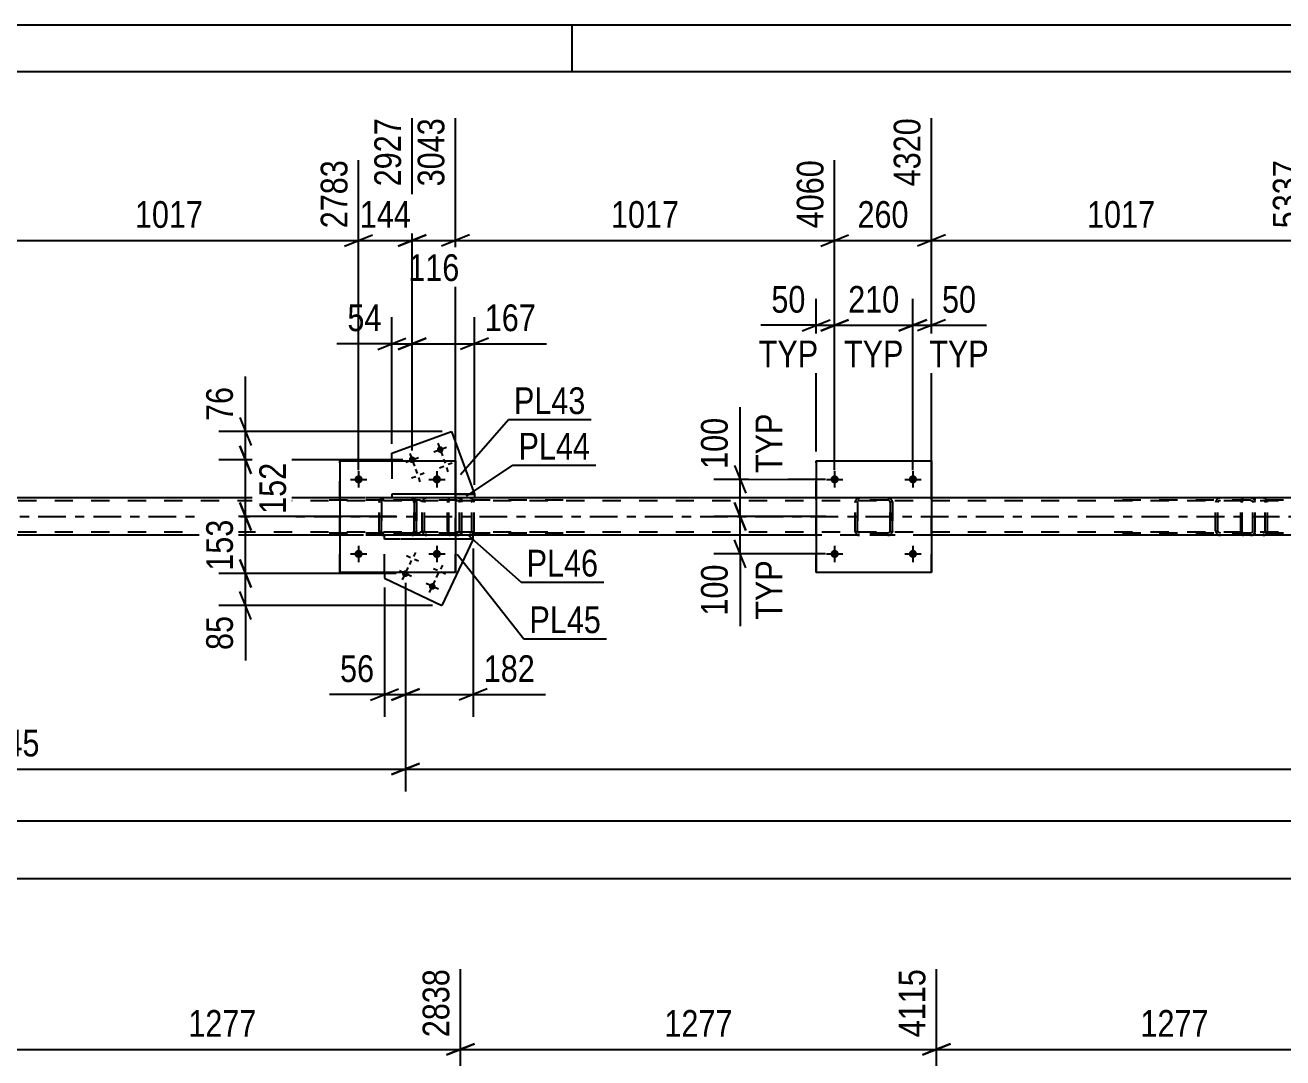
# Model space of a CAD drawing. Header units: millimetres. Extents: x 0 to 841, y 0 to 594.
# Drawn here: x 152.3 to 287.2, y 483.3 to 594 of the extents above; entities that cross this region are included whole.
import ezdxf

# ---------------------------------------------------------------- set-up
doc = ezdxf.new("R2010")
doc.units = ezdxf.units.MM
doc.linetypes.add('DXK_LINE_DOT2', pattern=[3.9198, 1.9599, -1.9599])
doc.linetypes.add('DXK_LINE_DOT3', pattern=[5.9187, 2.979, -0.9799, 0.9799, -0.9799])
doc.styles.add('Arial Narrow', font='ARIALN.TTF', dxfattribs={"height": 0.2})

# ---------------------------------------------------------------- blocks, each defined once
blk = doc.blocks.new('Unknown-247305199-1135')
at = {"color": 5, "linetype": 'Continuous'}
for p, q in [((841, 594), (0, 594)), ((211, 589), (211, 594)), ((836, 589), (5, 589))]:
    blk.add_line(p, q, dxfattribs=at)
blk = doc.blocks.new('Part-247305199-37330 - 6050')
at = {"color": 2, "linetype": 'Continuous'}
for p, q in [((237.16, 547.3), (237.16, 535.3)), ((237.16, 547.3), (249.56, 547.3)), ((249.56, 547.3), (249.56, 535.3)), ((249.56, 535.3), (237.16, 535.3))]:
    blk.add_line(p, q, dxfattribs=at)
at = {"color": 7, "linetype": 'DXK_LINE_DOT2'}
for p, q in [((237.16, 535.3), (237.16, 547.3)), ((249.56, 535.3), (249.56, 547.3))]:
    blk.add_line(p, q, dxfattribs=at)
blk = doc.blocks.new('Part-247305199-6053 - 6050')
at = {"color": 7, "linetype": 'DXK_LINE_DOT2'}
for p, q in [((198.65, 543.3), (183.66, 543.3)), ((198.65, 543.06), (183.66, 543.06)), ((194.94, 543), (194.9, 542.82)), ((194.9, 539.78), (194.9, 542.82)), ((195.16, 542.82), (195.17, 542.91)), ((195.16, 539.78), (195.16, 542.82)), ((195.17, 542.91), (195.23, 542.99)), ((195.41, 543.3), (195.22, 543.26)), ((195.23, 542.99), (195.31, 543.04)), ((195.31, 543.04), (195.41, 543.06)), ((198.84, 543.26), (198.65, 543.3)), ((198.65, 543.06), (198.74, 543.04)), ((198.74, 543.04), (198.83, 542.99)), ((198.83, 542.99), (198.88, 542.91)), ((198.88, 542.91), (198.9, 542.82)), ((198.9, 539.78), (198.9, 542.82)), ((199.13, 542.95), (199.12, 543)), ((199.16, 542.82), (199.13, 542.95)), ((199.16, 539.78), (199.16, 542.82)), ((198.65, 539.54), (183.66, 539.54)), ((198.65, 539.3), (183.66, 539.3)), ((194.9, 539.78), (194.94, 539.59)), ((195.17, 539.68), (195.16, 539.78)), ((195.23, 539.61), (195.17, 539.68)), ((195.22, 539.33), (195.41, 539.3)), ((195.31, 539.55), (195.23, 539.61)), ((195.41, 539.54), (195.31, 539.55)), ((198.74, 539.55), (198.65, 539.54)), ((198.65, 539.3), (198.84, 539.33)), ((198.83, 539.61), (198.74, 539.55)), ((198.88, 539.68), (198.83, 539.61)), ((198.88, 539.68), (198.89, 539.71)), ((198.89, 539.71), (198.9, 539.78)), ((199.12, 539.59), (199.14, 539.69)), ((199.14, 539.69), (199.16, 539.78))]:
    blk.add_line(p, q, dxfattribs=at)
for centre, start, end in [((195.39, 542.8), 110.7583, 155.68), ((198.67, 542.8), 24.32, 69.2417), ((195.39, 539.8), 204.32, 249.2417), ((198.67, 539.8), 290.7583, 335.68)]:
    blk.add_arc(centre, 0.496, start, end, dxfattribs=at)
blk = doc.blocks.new('Part-247305199-6054 - 6050')
at = {"color": 7, "linetype": 'DXK_LINE_DOT2'}
for p, q in [((283.78, 543.3), (268.79, 543.3)), ((283.78, 543.06), (268.79, 543.06)), ((280.06, 542.95), (280.03, 542.82)), ((280.03, 539.78), (280.03, 542.82)), ((280.07, 543), (280.06, 542.95)), ((280.29, 542.82), (280.31, 542.91)), ((280.29, 539.78), (280.29, 542.82)), ((280.31, 542.91), (280.36, 542.99)), ((280.55, 543.3), (280.35, 543.26)), ((280.36, 542.99), (280.45, 543.04)), ((280.45, 543.04), (280.55, 543.06)), ((283.98, 543.26), (283.78, 543.3)), ((283.78, 543.06), (283.88, 543.04)), ((283.88, 543.04), (283.96, 542.99)), ((283.96, 542.99), (284.02, 542.91)), ((284.02, 542.91), (284.04, 542.82)), ((284.04, 539.78), (284.04, 542.82)), ((284.26, 542.95), (284.25, 543)), ((284.29, 542.82), (284.26, 542.95)), ((284.29, 539.78), (284.29, 542.82)), ((283.78, 539.54), (268.79, 539.54)), ((283.78, 539.3), (268.79, 539.3)), ((280.03, 539.78), (280.05, 539.69)), ((280.05, 539.69), (280.07, 539.59)), ((280.3, 539.71), (280.29, 539.78)), ((280.31, 539.68), (280.3, 539.71)), ((280.36, 539.61), (280.31, 539.68)), ((280.35, 539.33), (280.55, 539.3)), ((280.45, 539.55), (280.36, 539.61)), ((280.55, 539.54), (280.45, 539.55)), ((283.88, 539.55), (283.78, 539.54)), ((283.78, 539.3), (283.98, 539.33)), ((283.96, 539.61), (283.88, 539.55)), ((284.02, 539.68), (283.96, 539.61)), ((284.02, 539.71), (284.04, 539.78)), ((284.02, 539.68), (284.02, 539.71)), ((284.25, 539.59), (284.27, 539.69)), ((284.27, 539.69), (284.29, 539.78))]:
    blk.add_line(p, q, dxfattribs=at)
for centre, start, end in [((280.53, 542.8), 110.7583, 155.68), ((283.8, 542.8), 24.32, 69.2417), ((280.53, 539.8), 204.32, 249.2417), ((283.8, 539.8), 290.7583, 335.68)]:
    blk.add_arc(centre, 0.496, start, end, dxfattribs=at)
blk = doc.blocks.new('Part-247305199-6061 - 6050')
at = {"color": 7, "linetype": 'DXK_LINE_DOT2'}
for p, q in [((197.63, 543), (197.61, 542.82)), ((197.61, 539.78), (197.61, 542.82)), ((197.69, 543.16), (197.63, 543)), ((197.78, 543.26), (197.69, 543.16)), ((197.75, 542.82), (197.76, 542.91)), ((197.75, 539.78), (197.75, 542.82)), ((197.76, 542.91), (197.78, 542.99)), ((197.88, 543.3), (197.78, 543.26)), ((197.78, 542.99), (197.83, 543.04)), ((197.83, 543.04), (197.88, 543.06)), ((210.04, 543.3), (197.88, 543.3)), ((210.04, 543.06), (197.88, 543.06)), ((199.16, 543.06), (199.16, 543.3)), ((200.16, 543.26), (199.97, 543.3)), ((199.97, 543.06), (200.07, 543.04)), ((200.07, 543.04), (200.15, 542.99)), ((200.15, 542.99), (200.2, 542.91)), ((200.2, 542.91), (200.22, 542.82)), ((200.22, 539.78), (200.22, 542.82)), ((200.45, 542.95), (200.44, 543)), ((200.47, 542.82), (200.45, 542.95)), ((200.47, 539.78), (200.47, 542.82)), ((197.61, 539.78), (197.63, 539.59)), ((197.63, 539.59), (197.69, 539.44)), ((197.69, 539.44), (197.78, 539.33)), ((197.76, 539.68), (197.75, 539.78)), ((197.78, 539.61), (197.76, 539.68)), ((197.83, 539.55), (197.78, 539.61)), ((197.78, 539.33), (197.88, 539.3)), ((197.88, 539.54), (197.83, 539.55)), ((210.04, 539.54), (197.88, 539.54)), ((210.04, 539.3), (197.88, 539.3)), ((199.16, 539.3), (199.16, 539.54)), ((200.07, 539.55), (199.97, 539.54)), ((199.97, 539.3), (200.16, 539.33)), ((200.15, 539.61), (200.07, 539.55)), ((200.2, 539.68), (200.15, 539.61)), ((200.2, 539.68), (200.21, 539.71)), ((200.21, 539.71), (200.22, 539.78)), ((200.44, 539.59), (200.46, 539.69)), ((200.46, 539.69), (200.47, 539.78))]:
    blk.add_line(p, q, dxfattribs=at)
for centre, start, end in [((199.99, 542.8), 23.8494, 68.8059), ((199.99, 539.79), 291.1941, 336.1506)]:
    blk.add_arc(centre, 0.492, start, end, dxfattribs=at)
blk = doc.blocks.new('Part-247305199-37327 - 6050')
at = {"color": 7, "linetype": 'DXK_LINE_DOT2'}
for p, q in [((190.28, 542.82), (190.31, 543)), ((190.31, 543), (190.28, 542.82)), ((190.28, 539.78), (190.28, 542.82)), ((190.28, 542.82), (190.28, 542.82)), ((190.28, 539.78), (190.28, 542.82)), ((190.52, 542.82), (190.53, 542.91)), ((190.52, 542.82), (190.53, 542.91)), ((190.52, 539.78), (190.52, 542.82)), ((190.52, 542.82), (190.52, 542.82)), ((190.52, 542.82), (190.52, 539.78)), ((190.59, 542.99), (190.53, 542.91)), ((190.57, 543.26), (190.76, 543.3)), ((190.76, 543.3), (190.57, 543.26)), ((190.66, 543.04), (190.59, 542.99)), ((190.76, 543.06), (190.66, 543.04)), ((193.8, 543.3), (190.76, 543.3)), ((193.8, 543.06), (190.76, 543.06)), ((193.8, 543.3), (193.98, 543.26)), ((193.98, 543.26), (193.8, 543.3)), ((193.89, 543.04), (193.8, 543.06)), ((193.97, 542.99), (193.89, 543.04)), ((193.97, 542.99), (194.02, 542.91)), ((194.02, 542.91), (194.04, 542.82)), ((194.04, 542.82), (194.02, 542.91)), ((194.04, 539.78), (194.04, 542.82)), ((194.04, 542.82), (194.04, 542.82)), ((194.04, 542.82), (194.04, 539.78)), ((194.24, 543), (194.28, 542.82)), ((194.28, 542.82), (194.24, 543)), ((194.28, 539.78), (194.28, 542.82)), ((194.28, 542.82), (194.28, 542.82)), ((194.28, 542.82), (194.28, 539.78)), ((190.28, 539.78), (190.28, 539.78)), ((190.31, 539.59), (190.28, 539.78)), ((190.28, 539.78), (190.31, 539.59)), ((190.52, 539.78), (190.52, 539.78)), ((190.53, 539.68), (190.52, 539.78)), ((190.53, 539.68), (190.52, 539.78)), ((190.59, 539.61), (190.53, 539.68)), ((190.76, 539.3), (190.57, 539.33)), ((190.57, 539.33), (190.76, 539.3)), ((190.66, 539.55), (190.59, 539.61)), ((190.76, 539.54), (190.66, 539.55)), ((193.8, 539.54), (190.76, 539.54)), ((193.8, 539.3), (190.76, 539.3)), ((193.89, 539.55), (193.8, 539.54)), ((193.98, 539.33), (193.8, 539.3)), ((193.8, 539.3), (193.98, 539.33)), ((193.97, 539.61), (193.89, 539.55)), ((194.02, 539.68), (193.97, 539.61)), ((194.04, 539.78), (194.02, 539.68)), ((194.02, 539.68), (194.04, 539.78)), ((194.04, 539.78), (194.04, 539.78)), ((194.28, 539.78), (194.24, 539.59)), ((194.24, 539.59), (194.28, 539.78)), ((194.28, 539.78), (194.28, 539.78))]:
    blk.add_line(p, q, dxfattribs=at)
at = {"color": 7, "linetype": 'DXK_LINE_DOT3'}
blk.add_line((192.28, 541.3), (192.28, 541.3), dxfattribs=at)
at = {"color": 7, "linetype": 'DXK_LINE_DOT2'}
for centre, start, end in [((190.76, 542.82), 112.5, 157.5), ((190.76, 542.82), 112.5, 157.5), ((193.8, 542.82), 22.5, 67.5), ((193.8, 542.82), 22.5, 67.5), ((190.76, 539.78), 202.5, 247.5), ((190.76, 539.78), 202.5, 247.5), ((193.8, 539.78), 292.5, 337.5), ((193.8, 539.78), 292.5, 337.5)]:
    blk.add_arc(centre, 0.48, start, end, dxfattribs=at)
blk = doc.blocks.new('Part-247305199-6062 - 6050')
at = {"color": 7, "linetype": 'DXK_LINE_DOT2'}
for p, q in [((282.76, 543), (282.74, 542.82)), ((282.74, 539.78), (282.74, 542.82)), ((282.82, 543.16), (282.76, 543)), ((282.91, 543.26), (282.82, 543.16)), ((282.88, 542.82), (282.89, 542.91)), ((282.88, 539.78), (282.88, 542.82)), ((282.89, 542.91), (282.92, 542.99)), ((283.01, 543.3), (282.91, 543.26)), ((282.92, 542.99), (282.96, 543.04)), ((282.96, 543.04), (283.01, 543.06)), ((295.17, 543.3), (283.01, 543.3)), ((295.17, 543.06), (283.01, 543.06)), ((284.29, 543.06), (284.29, 543.3)), ((285.3, 543.26), (285.11, 543.3)), ((285.11, 543.06), (285.2, 543.04)), ((285.2, 543.04), (285.28, 542.99)), ((285.28, 542.99), (285.34, 542.91)), ((285.34, 542.91), (285.36, 542.82)), ((285.36, 539.78), (285.36, 542.82)), ((285.58, 542.95), (285.57, 543)), ((285.61, 542.82), (285.58, 542.95)), ((285.61, 539.78), (285.61, 542.82)), ((282.74, 539.78), (282.76, 539.59)), ((282.76, 539.59), (282.82, 539.44)), ((282.82, 539.44), (282.91, 539.33)), ((282.89, 539.68), (282.88, 539.78)), ((282.92, 539.61), (282.89, 539.68)), ((282.91, 539.33), (283.01, 539.3)), ((282.96, 539.55), (282.92, 539.61)), ((283.01, 539.54), (282.96, 539.55)), ((295.17, 539.54), (283.01, 539.54)), ((295.17, 539.3), (283.01, 539.3)), ((284.29, 539.3), (284.29, 539.54)), ((285.2, 539.55), (285.11, 539.54)), ((285.11, 539.3), (285.3, 539.33)), ((285.28, 539.61), (285.2, 539.55)), ((285.34, 539.68), (285.28, 539.61)), ((285.34, 539.71), (285.36, 539.78)), ((285.34, 539.68), (285.34, 539.71)), ((285.57, 539.59), (285.59, 539.69)), ((285.59, 539.69), (285.61, 539.78))]:
    blk.add_line(p, q, dxfattribs=at)
for centre, start, end in [((285.12, 542.8), 23.8494, 68.8059), ((285.12, 539.79), 291.1941, 336.1506)]:
    blk.add_arc(centre, 0.492, start, end, dxfattribs=at)
blk = doc.blocks.new('Part-247305199-6190 - 6050')
at = {"color": 7, "linetype": 'DXK_LINE_DOT2'}
for p in [(200.38, 538.9), (190.87, 535.3)]:
    blk.add_line(p, (190.87, 538.9), dxfattribs=at)
at = {"color": 2, "linetype": 'Continuous'}
for p, q in [((200.38, 538.9), (197.02, 531.78)), ((190.87, 535.3), (190.87, 534.69)), ((190.87, 534.69), (197.02, 531.78))]:
    blk.add_line(p, q, dxfattribs=at)
blk = doc.blocks.new('Bolt-247305199-6206 - 6050')
at = {"linetype": 'Continuous'}
for points in [[(192.77, 535.34, -1), (193.42, 535.03, -1)], [(195.66, 533.97, -1), (196.31, 533.66, -1)]]:
    blk.add_hatch(color=1, dxfattribs=at).paths.add_polyline_path(points)
at = {"color": 1, "linetype": 'Continuous'}
for p, q in [((193.21, 537.12), (193.65, 536.92)), ((194.17, 537.46), (193.97, 537.03)), ((192.79, 534.54), (193.4, 535.84)), ((193.56, 536.16), (193.76, 536.6)), ((194.52, 536.51), (194.08, 536.71)), ((196.11, 535.75), (196.54, 535.55)), ((197.07, 536.1), (196.86, 535.66)), ((193.75, 534.88), (192.45, 535.49)), ((195.68, 533.17), (196.3, 534.47)), ((196.45, 534.79), (196.66, 535.23)), ((197.41, 535.14), (196.98, 535.34)), ((196.64, 533.51), (195.34, 534.13))]:
    blk.add_line(p, q, dxfattribs=at)
blk = doc.blocks.new('Part-247305199-6094 - 6050')
at = {"color": 7, "linetype": 'DXK_LINE_DOT2'}
for p, q in [((191.66, 543.7), (191.66, 543.3)), ((198.48, 543.7), (191.66, 543.7)), ((198.48, 543.3), (191.66, 543.3))]:
    blk.add_line(p, q, dxfattribs=at)
at = {"color": 2, "linetype": 'Continuous'}
for p, q in [((198.48, 543.7), (200.5, 543.7)), ((200.5, 543.3), (198.48, 543.3)), ((200.5, 543.7), (200.5, 543.3))]:
    blk.add_line(p, q, dxfattribs=at)
blk = doc.blocks.new('Part-247305199-6099 - 6050')
at = {"color": 7, "linetype": 'DXK_LINE_DOT2'}
for p, q in [((190.87, 538.9), (190.87, 539.3)), ((198.48, 539.3), (190.87, 539.3)), ((198.48, 538.9), (190.87, 538.9))]:
    blk.add_line(p, q, dxfattribs=at)
at = {"color": 2, "linetype": 'Continuous'}
for p, q in [((200.38, 539.3), (198.48, 539.3)), ((200.38, 538.9), (198.48, 538.9)), ((200.38, 538.9), (200.38, 539.3))]:
    blk.add_line(p, q, dxfattribs=at)
blk = doc.blocks.new('Part-247305199-6169 - 6050')
at = {"color": 7, "linetype": 'DXK_LINE_DOT2'}
for p, q in [((717.96, 542.98), (76.76, 542.98)), ((717.96, 543.3), (105.33, 543.3)), ((200.5, 543.3), (186.08, 543.3)), ((249.56, 543.3), (237.16, 543.3)), ((717.96, 539.62), (76.76, 539.62)), ((200.38, 539.3), (186.08, 539.3)), ((249.56, 539.3), (237.16, 539.3))]:
    blk.add_line(p, q, dxfattribs=at)
at = {"color": 2, "linetype": 'Continuous'}
for p, q in [((186.08, 543.3), (147.4, 543.3)), ((237.16, 543.3), (200.5, 543.3)), ((288.24, 543.3), (249.56, 543.3)), ((186.08, 539.3), (147.4, 539.3)), ((237.16, 539.3), (200.38, 539.3)), ((288.24, 539.3), (249.56, 539.3))]:
    blk.add_line(p, q, dxfattribs=at)
at = {"color": 7, "linetype": 'DXK_LINE_DOT3'}
blk.add_line((76.76, 541.3), (717.96, 541.3), dxfattribs=at)
blk = doc.blocks.new('Part-247305199-6185 - 6050')
at = {"color": 2, "linetype": 'Continuous'}
for p, q in [((191.66, 548.09), (198.05, 550.42)), ((198.05, 550.42), (200.5, 543.7)), ((191.66, 547.3), (191.66, 548.09))]:
    blk.add_line(p, q, dxfattribs=at)
at = {"color": 7, "linetype": 'DXK_LINE_DOT2'}
for p in [(191.66, 547.3), (200.5, 543.7)]:
    blk.add_line(p, (191.66, 543.7), dxfattribs=at)
blk = doc.blocks.new('Part-247305199-37329 - 6050')
at = {"color": 7, "linetype": 'DXK_LINE_DOT2'}
for p, q in [((241.36, 542.82), (241.39, 543)), ((241.39, 543), (241.36, 542.82)), ((241.36, 539.78), (241.36, 542.82)), ((241.36, 542.82), (241.36, 542.82)), ((241.36, 539.78), (241.36, 542.82)), ((241.6, 542.82), (241.61, 542.91)), ((241.6, 542.82), (241.61, 542.91)), ((241.6, 539.78), (241.6, 542.82)), ((241.6, 542.82), (241.6, 542.82)), ((241.6, 542.82), (241.6, 539.78)), ((241.67, 542.99), (241.61, 542.91)), ((241.65, 543.26), (241.84, 543.3)), ((241.84, 543.3), (241.65, 543.26)), ((241.74, 543.04), (241.67, 542.99)), ((241.84, 543.06), (241.74, 543.04)), ((244.88, 543.3), (241.84, 543.3)), ((244.88, 543.06), (241.84, 543.06)), ((244.88, 543.3), (245.06, 543.26)), ((245.06, 543.26), (244.88, 543.3)), ((244.97, 543.04), (244.88, 543.06)), ((245.05, 542.99), (244.97, 543.04)), ((245.05, 542.99), (245.1, 542.91)), ((245.1, 542.91), (245.12, 542.82)), ((245.12, 542.82), (245.1, 542.91)), ((245.12, 539.78), (245.12, 542.82)), ((245.12, 542.82), (245.12, 542.82)), ((245.12, 542.82), (245.12, 539.78)), ((245.32, 543), (245.36, 542.82)), ((245.36, 542.82), (245.32, 543)), ((245.36, 539.78), (245.36, 542.82)), ((245.36, 542.82), (245.36, 542.82)), ((245.36, 542.82), (245.36, 539.78)), ((241.36, 539.78), (241.36, 539.78)), ((241.39, 539.59), (241.36, 539.78)), ((241.36, 539.78), (241.39, 539.59)), ((241.6, 539.78), (241.6, 539.78)), ((241.61, 539.68), (241.6, 539.78)), ((241.61, 539.68), (241.6, 539.78)), ((241.67, 539.61), (241.61, 539.68)), ((241.84, 539.3), (241.65, 539.33)), ((241.65, 539.33), (241.84, 539.3)), ((241.74, 539.55), (241.67, 539.61)), ((241.84, 539.54), (241.74, 539.55)), ((244.88, 539.54), (241.84, 539.54)), ((244.88, 539.3), (241.84, 539.3)), ((244.97, 539.55), (244.88, 539.54)), ((245.06, 539.33), (244.88, 539.3)), ((244.88, 539.3), (245.06, 539.33)), ((245.05, 539.61), (244.97, 539.55)), ((245.1, 539.68), (245.05, 539.61)), ((245.12, 539.78), (245.1, 539.68)), ((245.1, 539.68), (245.12, 539.78)), ((245.12, 539.78), (245.12, 539.78)), ((245.36, 539.78), (245.32, 539.59)), ((245.32, 539.59), (245.36, 539.78)), ((245.36, 539.78), (245.36, 539.78))]:
    blk.add_line(p, q, dxfattribs=at)
at = {"color": 7, "linetype": 'DXK_LINE_DOT3'}
blk.add_line((243.36, 541.3), (243.36, 541.3), dxfattribs=at)
at = {"color": 7, "linetype": 'DXK_LINE_DOT2'}
for centre, start, end in [((241.84, 542.82), 112.5, 157.5), ((241.84, 542.82), 112.5, 157.5), ((244.88, 542.82), 22.5, 67.5), ((244.88, 542.82), 22.5, 67.5), ((241.84, 539.78), 202.5, 247.5), ((241.84, 539.78), 202.5, 247.5), ((244.88, 539.78), 292.5, 337.5), ((244.88, 539.78), 292.5, 337.5)]:
    blk.add_arc(centre, 0.48, start, end, dxfattribs=at)
blk = doc.blocks.new('Bolt-247305199-6205 - 6050')
at = {"linetype": 'Continuous'}
for points in [[(197.17, 548.61, -1), (196.5, 548.37, -1)], [(194.17, 547.52, -1), (193.49, 547.27, -1)]]:
    blk.add_hatch(color=1, dxfattribs=at).paths.add_polyline_path(points)
at = {"color": 1, "linetype": 'Continuous'}
for p, q in [((193.58, 548.07), (194.07, 546.72)), ((196.16, 548.24), (197.51, 548.74)), ((196.59, 549.17), (197.08, 547.82)), ((193.15, 547.15), (194.5, 547.64)), ((196.77, 546.55), (197.23, 546.72)), ((197.2, 547.48), (197.37, 547.03)), ((197.7, 546.12), (197.53, 546.57)), ((198.13, 547.05), (197.68, 546.88)), ((193.77, 545.46), (194.22, 545.62)), ((194.2, 546.38), (194.36, 545.93)), ((194.69, 545.03), (194.53, 545.48)), ((195.12, 545.95), (194.67, 545.79))]:
    blk.add_line(p, q, dxfattribs=at)
blk = doc.blocks.new('Part-247305199-37328 - 6050')
at = {"color": 2, "linetype": 'Continuous'}
for p, q in [((186.08, 547.3), (186.08, 535.3)), ((186.08, 547.3), (198.48, 547.3)), ((198.48, 547.3), (198.48, 535.3)), ((198.48, 535.3), (186.08, 535.3))]:
    blk.add_line(p, q, dxfattribs=at)
at = {"color": 7, "linetype": 'DXK_LINE_DOT2'}
for p, q in [((186.08, 535.3), (186.08, 547.3)), ((198.48, 535.3), (198.48, 547.3))]:
    blk.add_line(p, q, dxfattribs=at)
blk = doc.blocks.new('Bolt-247305199-37355 - 6050')
at = {"linetype": 'Continuous'}
for points in [[(188.52, 537.3, -1), (187.64, 537.3, -1)], [(196.92, 537.3, -1), (196.04, 537.3, -1)]]:
    blk.add_hatch(color=1, dxfattribs=at).paths.add_polyline_path(points)
at = {"color": 1, "linetype": 'Continuous'}
for p, q in [((187.2, 537.3), (188.96, 537.3)), ((188.08, 538.18), (188.08, 536.42)), ((195.6, 537.3), (197.36, 537.3)), ((196.48, 538.18), (196.48, 536.42))]:
    blk.add_line(p, q, dxfattribs=at)
blk = doc.blocks.new('Bolt-247305199-37356 - 6050')
at = {"linetype": 'Continuous'}
for points in [[(188.52, 545.3, -1), (187.64, 545.3, -1)], [(196.92, 545.3, -1), (196.04, 545.3, -1)]]:
    blk.add_hatch(color=1, dxfattribs=at).paths.add_polyline_path(points)
at = {"color": 1, "linetype": 'Continuous'}
for p, q in [((187.2, 545.3), (188.96, 545.3)), ((188.08, 546.18), (188.08, 544.42)), ((195.6, 545.3), (197.36, 545.3)), ((196.48, 546.18), (196.48, 544.42))]:
    blk.add_line(p, q, dxfattribs=at)
blk = doc.blocks.new('Bolt-247305199-37357 - 6050')
at = {"linetype": 'Continuous'}
for points in [[(239.6, 537.3, -1), (238.72, 537.3, -1)], [(248, 537.3, -1), (247.12, 537.3, -1)]]:
    blk.add_hatch(color=1, dxfattribs=at).paths.add_polyline_path(points)
at = {"color": 1, "linetype": 'Continuous'}
for p, q in [((238.28, 537.3), (240.04, 537.3)), ((239.16, 538.18), (239.16, 536.42)), ((246.68, 537.3), (248.44, 537.3)), ((247.56, 538.18), (247.56, 536.42))]:
    blk.add_line(p, q, dxfattribs=at)
blk = doc.blocks.new('Bolt-247305199-37358 - 6050')
at = {"linetype": 'Continuous'}
for points in [[(239.6, 545.3, -1), (238.72, 545.3, -1)], [(248, 545.3, -1), (247.12, 545.3, -1)]]:
    blk.add_hatch(color=1, dxfattribs=at).paths.add_polyline_path(points)
at = {"color": 1, "linetype": 'Continuous'}
for p, q in [((238.28, 545.3), (240.04, 545.3)), ((239.16, 546.18), (239.16, 544.42)), ((246.68, 545.3), (248.44, 545.3)), ((247.56, 546.18), (247.56, 544.42))]:
    blk.add_line(p, q, dxfattribs=at)
blk = doc.blocks.new('StraightDimension-247305199-40200 - 6050')
at = {"color": 7, "linetype": 'Continuous'}
for p, q in [((193.1, 534.19), (193.1, 511.84)), ((107.3, 530.08), (107.3, 511.84)), ((108.8, 514.84), (105.8, 513.64)), ((107.3, 514.24), (193.1, 514.24)), ((191.6, 513.64), (194.6, 514.84))]:
    blk.add_line(p, q, dxfattribs=at)
at = {"color": 0}
blk.add_wipeout([(154.46, 514.99), (154.46, 519.19), (145.94, 519.19), (145.94, 514.99)], dxfattribs=at)
at = {"color": 3, "style": 'Arial Narrow'}
blk.add_text('2145', height=2.863, dxfattribs=at).set_placement((146.54, 515.59))
blk = doc.blocks.new('StraightDimension-247305199-51653 - 6050')
at = {"color": 7, "linetype": 'Continuous'}
for p, q in [((249.56, 544.3), (249.56, 584.04)), ((290.24, 546.3), (290.24, 579.54)), ((251.06, 571.52), (248.06, 570.32)), ((249.56, 570.92), (290.24, 570.92)), ((288.74, 570.32), (291.74, 571.52))]:
    blk.add_line(p, q, dxfattribs=at)
at = {"color": 0}
blk.add_wipeout([(274.15, 571.67), (274.15, 575.87), (265.64, 575.87), (265.64, 571.67)], dxfattribs=at)
at = {"color": 3, "style": 'Arial Narrow'}
blk.add_text('1017', height=2.863, dxfattribs=at).set_placement((266.24, 572.27))
at = {"color": 0, "linetype": 'Continuous'}
blk.add_wipeout([(289.64, 580.14), (285.44, 580.14), (285.44, 571.62), (289.64, 571.62)], dxfattribs=at)
at = {"color": 3, "linetype": 'Continuous', "style": 'Arial Narrow'}
blk.add_text('5337', height=2.863, rotation=90.0002, dxfattribs=at).set_placement((289.04, 572.22))
blk = doc.blocks.new('StraightDimension-247305199-51614 - 6050')
at = {"color": 7, "linetype": 'Continuous'}
for p, q in [((200.38, 537.9), (200.38, 519.82)), ((193.1, 534.19), (193.1, 519.82)), ((191.6, 521.62), (194.6, 522.82)), ((201.88, 522.82), (198.88, 521.62)), ((193.1, 522.22), (200.38, 522.22)), ((200.38, 522.22), (208.12, 522.22)), ((200.38, 522.22), (208.12, 522.22))]:
    blk.add_line(p, q, dxfattribs=at)
at = {"color": 0}
blk.add_wipeout([(207.59, 522.97), (207.59, 527.17), (200.91, 527.17), (200.91, 522.97)], dxfattribs=at)
at = {"color": 3, "style": 'Arial Narrow'}
blk.add_text('182', height=2.863, dxfattribs=at).set_placement((201.51, 523.57))
blk = doc.blocks.new('StraightDimension-247305199-6463 - 6050')
at = {"color": 7, "linetype": 'Continuous'}
blk.add_line((76.12, 502.51), (755.72, 502.51), dxfattribs=at)
blk = doc.blocks.new('StraightDimension-247305199-6596 - 6050')
at = {"color": 7, "linetype": 'Continuous'}
blk.add_line((76.76, 508.67), (755.08, 508.67), dxfattribs=at)
blk = doc.blocks.new('StraightDimension-247305199-40199 - 6050')
at = {"color": 7, "linetype": 'Continuous'}
for p, q in [((193.1, 534.19), (193.1, 511.84)), ((194.6, 514.84), (191.6, 513.64)), ((193.1, 514.24), (755.08, 514.24))]:
    blk.add_line(p, q, dxfattribs=at)
blk = doc.blocks.new('StraightDimension-247305199-52335 - 6050')
at = {"color": 7, "linetype": 'Continuous'}
for p, q in [((237.16, 548.3), (237.16, 564.67)), ((239.16, 546.3), (239.16, 564.67)), ((237.16, 561.82), (231.25, 561.82)), ((237.16, 561.82), (231.25, 561.82)), ((235.66, 561.22), (238.66, 562.42)), ((237.16, 561.82), (239.16, 561.82)), ((240.66, 562.42), (237.66, 561.22))]:
    blk.add_line(p, q, dxfattribs=at)
at = {"color": 0}
blk.add_wipeout([(236.63, 562.57), (236.63, 566.77), (231.77, 566.77), (231.77, 562.57)], dxfattribs=at)
at = {"color": 0, "linetype": 'Continuous'}
blk.add_wipeout([(238, 556.72), (238, 560.92), (230.41, 560.92), (230.41, 556.72)], dxfattribs=at)
at = {"color": 3, "style": 'Arial Narrow'}
blk.add_text('50', height=2.863, dxfattribs=at).set_placement((232.37, 563.17))
at = {"color": 3, "linetype": 'Continuous', "style": 'Arial Narrow'}
blk.add_text('TYP', height=2.863, dxfattribs=at).set_placement((231.01, 557.32))
blk = doc.blocks.new('StraightDimension-247305199-51530 - 6050')
at = {"color": 7, "linetype": 'Continuous'}
for p, q in [((175.94, 550.42), (175.94, 556.33)), ((175.94, 550.42), (175.94, 556.33)), ((175.34, 551.92), (176.54, 548.92)), ((197.05, 550.42), (173.09, 550.42)), ((175.94, 547.39), (175.94, 550.42)), ((176.54, 545.89), (175.34, 548.89)), ((192.83, 547.39), (173.09, 547.39))]:
    blk.add_line(p, q, dxfattribs=at)
at = {"color": 0}
blk.add_wipeout([(175.19, 555.8), (170.99, 555.8), (170.99, 550.95), (175.19, 550.95)], dxfattribs=at)
at = {"color": 3, "style": 'Arial Narrow'}
blk.add_text('76', height=2.863, rotation=90.0002, dxfattribs=at).set_placement((174.59, 551.55))
blk = doc.blocks.new('StraightDimension-247305199-51531 - 6050')
at = {"color": 7, "linetype": 'Continuous'}
for p, q in [((175.34, 548.89), (176.54, 545.89)), ((192.83, 547.39), (173.54, 547.39)), ((175.94, 541.3), (175.94, 547.39)), ((176.54, 539.8), (175.34, 542.8)), ((192.1, 541.3), (173.54, 541.3))]:
    blk.add_line(p, q, dxfattribs=at)
at = {"color": 0}
blk.add_wipeout([(180.89, 547.69), (176.69, 547.69), (176.69, 541), (180.89, 541)], dxfattribs=at)
at = {"color": 3, "style": 'Arial Narrow'}
blk.add_text('152', height=2.863, rotation=90.0002, dxfattribs=at).set_placement((180.29, 541.6))
blk = doc.blocks.new('StraightDimension-247305199-51532 - 6050')
at = {"color": 7, "linetype": 'Continuous'}
for p, q in [((175.34, 542.8), (176.54, 539.8)), ((192.1, 541.3), (173.09, 541.3)), ((175.94, 535.19), (175.94, 541.3)), ((176.54, 533.69), (175.34, 536.69)), ((192.1, 535.19), (173.09, 535.19))]:
    blk.add_line(p, q, dxfattribs=at)
at = {"color": 0}
blk.add_wipeout([(175.19, 541.58), (170.99, 541.58), (170.99, 534.9), (175.19, 534.9)], dxfattribs=at)
at = {"color": 3, "style": 'Arial Narrow'}
blk.add_text('153', height=2.863, rotation=90.0002, dxfattribs=at).set_placement((174.59, 535.5))
blk = doc.blocks.new('StraightDimension-247305199-51533 - 6050')
at = {"color": 7, "linetype": 'Continuous'}
for p, q in [((175.34, 536.69), (176.54, 533.69)), ((192.1, 535.19), (173.09, 535.19)), ((175.94, 531.78), (175.94, 535.19)), ((176.54, 530.28), (175.34, 533.28)), ((196.02, 531.78), (173.09, 531.78)), ((175.94, 531.78), (175.94, 525.88)), ((175.94, 531.78), (175.94, 525.88))]:
    blk.add_line(p, q, dxfattribs=at)
at = {"color": 0}
blk.add_wipeout([(175.19, 531.26), (170.99, 531.26), (170.99, 526.4), (175.19, 526.4)], dxfattribs=at)
at = {"color": 3, "style": 'Arial Narrow'}
blk.add_text('85', height=2.863, rotation=90.0002, dxfattribs=at).set_placement((174.59, 527))
blk = doc.blocks.new('StraightDimension-247305199-51595 - 6050')
at = {"color": 7, "linetype": 'Continuous'}
for p, q in [((193.83, 548.39), (193.83, 562.69)), ((200.5, 544.7), (200.5, 562.69)), ((192.33, 559.24), (195.33, 560.44)), ((202, 560.44), (199, 559.24)), ((193.83, 559.84), (200.5, 559.84)), ((200.5, 559.84), (208.23, 559.84)), ((200.5, 559.84), (208.23, 559.84))]:
    blk.add_line(p, q, dxfattribs=at)
at = {"color": 0}
blk.add_wipeout([(207.71, 560.59), (207.71, 564.79), (201.02, 564.79), (201.02, 560.59)], dxfattribs=at)
at = {"color": 3, "style": 'Arial Narrow'}
blk.add_text('167', height=2.863, dxfattribs=at).set_placement((201.62, 561.19))
blk = doc.blocks.new('StraightDimension-247305199-51596 - 6050')
at = {"color": 7, "linetype": 'Continuous'}
for p, q in [((191.66, 549.09), (191.66, 562.69)), ((193.83, 548.39), (193.83, 562.69)), ((190.16, 559.24), (193.16, 560.44)), ((195.33, 560.44), (192.33, 559.24)), ((191.66, 559.84), (185.75, 559.84)), ((191.66, 559.84), (185.75, 559.84)), ((191.66, 559.84), (193.83, 559.84))]:
    blk.add_line(p, q, dxfattribs=at)
at = {"color": 0}
blk.add_wipeout([(191.13, 560.59), (191.13, 564.79), (186.28, 564.79), (186.28, 560.59)], dxfattribs=at)
at = {"color": 3, "style": 'Arial Narrow'}
blk.add_text('54', height=2.863, dxfattribs=at).set_placement((186.88, 561.19))
blk = doc.blocks.new('StraightDimension-247305199-51615 - 6050')
at = {"color": 7, "linetype": 'Continuous'}
for p, q in [((190.87, 533.69), (190.87, 519.82)), ((193.1, 534.19), (193.1, 519.82)), ((189.37, 521.62), (192.37, 522.82)), ((194.6, 522.82), (191.6, 521.62)), ((190.87, 522.22), (184.96, 522.22)), ((190.87, 522.22), (184.96, 522.22)), ((190.87, 522.22), (193.1, 522.22))]:
    blk.add_line(p, q, dxfattribs=at)
at = {"color": 0}
blk.add_wipeout([(190.35, 522.97), (190.35, 527.17), (185.49, 527.17), (185.49, 522.97)], dxfattribs=at)
at = {"color": 3, "style": 'Arial Narrow'}
blk.add_text('56', height=2.863, dxfattribs=at).set_placement((186.09, 523.57))
blk = doc.blocks.new('StraightDimension-247305199-51654 - 6050')
at = {"color": 7, "linetype": 'Continuous'}
for p, q in [((249.56, 544.3), (249.56, 584.04)), ((239.16, 546.3), (239.16, 579.54)), ((237.66, 570.32), (240.66, 571.52)), ((239.16, 570.92), (249.56, 570.92)), ((251.06, 571.52), (248.06, 570.32))]:
    blk.add_line(p, q, dxfattribs=at)
at = {"color": 0}
blk.add_wipeout([(247.7, 571.67), (247.7, 575.87), (241.01, 575.87), (241.01, 571.67)], dxfattribs=at)
at = {"color": 3, "style": 'Arial Narrow'}
blk.add_text('260', height=2.863, dxfattribs=at).set_placement((241.61, 572.27))
at = {"color": 0, "linetype": 'Continuous'}
blk.add_wipeout([(248.96, 584.64), (244.76, 584.64), (244.76, 576.12), (248.96, 576.12)], dxfattribs=at)
at = {"color": 3, "linetype": 'Continuous', "style": 'Arial Narrow'}
blk.add_text('4320', height=2.863, rotation=90.0002, dxfattribs=at).set_placement((248.36, 576.72))
blk = doc.blocks.new('StraightDimension-247305199-51655 - 6050')
at = {"color": 7, "linetype": 'Continuous'}
for p, q in [((198.48, 544.7), (198.48, 584.04)), ((239.16, 546.3), (239.16, 579.54)), ((199.98, 571.52), (196.98, 570.32)), ((198.48, 570.92), (239.16, 570.92)), ((237.66, 570.32), (240.66, 571.52))]:
    blk.add_line(p, q, dxfattribs=at)
at = {"color": 0}
blk.add_wipeout([(223.07, 571.67), (223.07, 575.87), (214.56, 575.87), (214.56, 571.67)], dxfattribs=at)
at = {"color": 3, "style": 'Arial Narrow'}
blk.add_text('1017', height=2.863, dxfattribs=at).set_placement((215.16, 572.27))
at = {"color": 0, "linetype": 'Continuous'}
blk.add_wipeout([(238.56, 580.14), (234.36, 580.14), (234.36, 571.62), (238.56, 571.62)], dxfattribs=at)
at = {"color": 3, "linetype": 'Continuous', "style": 'Arial Narrow'}
blk.add_text('4060', height=2.863, rotation=90.0002, dxfattribs=at).set_placement((237.96, 572.22))
blk = doc.blocks.new('StraightDimension-247305199-51656 - 6050')
at = {"color": 7, "linetype": 'Continuous'}
for p, q in [((193.83, 548.39), (193.83, 584.04)), ((198.48, 544.7), (198.48, 584.04)), ((192.33, 570.32), (195.33, 571.52)), ((193.83, 570.92), (198.48, 570.92)), ((199.98, 571.52), (196.98, 570.32))]:
    blk.add_line(p, q, dxfattribs=at)
at = {"color": 0, "linetype": 'Continuous'}
blk.add_wipeout([(197.88, 584.64), (193.68, 584.64), (193.68, 576.12), (197.88, 576.12)], dxfattribs=at)
at = {"color": 0}
blk.add_wipeout([(199.49, 565.97), (199.49, 570.17), (192.81, 570.17), (192.81, 565.97)], dxfattribs=at)
at = {"color": 3, "linetype": 'Continuous', "style": 'Arial Narrow'}
blk.add_text('3043', height=2.863, rotation=90.0002, dxfattribs=at).set_placement((197.28, 576.72))
at = {"color": 3, "style": 'Arial Narrow'}
blk.add_text('116', height=2.863, dxfattribs=at).set_placement((193.41, 566.57))
blk = doc.blocks.new('StraightDimension-247305199-51657 - 6050')
at = {"color": 7, "linetype": 'Continuous'}
for p, q in [((193.83, 548.39), (193.83, 584.04)), ((188.08, 546.3), (188.08, 579.54)), ((186.58, 570.32), (189.58, 571.52)), ((188.08, 570.92), (193.83, 570.92)), ((195.33, 571.52), (192.33, 570.32))]:
    blk.add_line(p, q, dxfattribs=at)
at = {"color": 0}
blk.add_wipeout([(194.29, 571.67), (194.29, 575.87), (187.61, 575.87), (187.61, 571.67)], dxfattribs=at)
at = {"color": 3, "style": 'Arial Narrow'}
blk.add_text('144', height=2.863, dxfattribs=at).set_placement((188.21, 572.27))
at = {"color": 0, "linetype": 'Continuous'}
blk.add_wipeout([(193.23, 584.64), (189.03, 584.64), (189.03, 576.12), (193.23, 576.12)], dxfattribs=at)
at = {"color": 3, "linetype": 'Continuous', "style": 'Arial Narrow'}
blk.add_text('2927', height=2.863, rotation=90.0002, dxfattribs=at).set_placement((192.63, 576.72))
blk = doc.blocks.new('StraightDimension-247305199-51658 - 6050')
at = {"color": 7, "linetype": 'Continuous'}
for p, q in [((147.4, 544.49), (147.4, 584.04)), ((188.08, 546.3), (188.08, 579.54)), ((148.9, 571.52), (145.9, 570.32)), ((147.4, 570.92), (188.08, 570.92)), ((186.58, 570.32), (189.58, 571.52))]:
    blk.add_line(p, q, dxfattribs=at)
at = {"color": 0}
blk.add_wipeout([(171.99, 571.67), (171.99, 575.87), (163.48, 575.87), (163.48, 571.67)], dxfattribs=at)
at = {"color": 3, "style": 'Arial Narrow'}
blk.add_text('1017', height=2.863, dxfattribs=at).set_placement((164.08, 572.27))
at = {"color": 0, "linetype": 'Continuous'}
blk.add_wipeout([(187.48, 580.14), (183.28, 580.14), (183.28, 571.62), (187.48, 571.62)], dxfattribs=at)
at = {"color": 3, "linetype": 'Continuous', "style": 'Arial Narrow'}
blk.add_text('2783', height=2.863, rotation=90.0002, dxfattribs=at).set_placement((186.88, 572.22))
blk = doc.blocks.new('StraightDimension-247305199-52333 - 6050')
at = {"color": 7, "linetype": 'Continuous'}
for p, q in [((247.56, 546.3), (247.56, 564.67)), ((249.56, 548.3), (249.56, 564.67)), ((246.06, 561.22), (249.06, 562.42)), ((247.56, 561.82), (249.56, 561.82)), ((251.06, 562.42), (248.06, 561.22)), ((249.56, 561.82), (255.46, 561.82)), ((249.56, 561.82), (255.46, 561.82))]:
    blk.add_line(p, q, dxfattribs=at)
at = {"color": 0}
blk.add_wipeout([(254.94, 562.57), (254.94, 566.77), (250.08, 566.77), (250.08, 562.57)], dxfattribs=at)
at = {"color": 0, "linetype": 'Continuous'}
blk.add_wipeout([(256.3, 556.72), (256.3, 560.92), (248.71, 560.92), (248.71, 556.72)], dxfattribs=at)
at = {"color": 3, "style": 'Arial Narrow'}
blk.add_text('50', height=2.863, dxfattribs=at).set_placement((250.68, 563.17))
at = {"color": 3, "linetype": 'Continuous', "style": 'Arial Narrow'}
blk.add_text('TYP', height=2.863, dxfattribs=at).set_placement((249.31, 557.32))
blk = doc.blocks.new('StraightDimension-247305199-52334 - 6050')
at = {"color": 7, "linetype": 'Continuous'}
for p, q in [((239.16, 546.3), (239.16, 564.67)), ((247.56, 546.3), (247.56, 564.67)), ((237.66, 561.22), (240.66, 562.42)), ((239.16, 561.82), (247.56, 561.82)), ((249.06, 562.42), (246.06, 561.22))]:
    blk.add_line(p, q, dxfattribs=at)
at = {"color": 0}
blk.add_wipeout([(246.7, 562.57), (246.7, 566.77), (240.01, 566.77), (240.01, 562.57)], dxfattribs=at)
at = {"color": 0, "linetype": 'Continuous'}
blk.add_wipeout([(247.15, 556.72), (247.15, 560.92), (239.56, 560.92), (239.56, 556.72)], dxfattribs=at)
at = {"color": 3, "style": 'Arial Narrow'}
blk.add_text('210', height=2.863, dxfattribs=at).set_placement((240.61, 563.17))
at = {"color": 3, "linetype": 'Continuous', "style": 'Arial Narrow'}
blk.add_text('TYP', height=2.863, dxfattribs=at).set_placement((240.16, 557.32))
blk = doc.blocks.new('StraightDimension-247305199-52385 - 6050')
at = {"color": 7, "linetype": 'Continuous'}
for p, q in [((229.03, 545.3), (229.03, 553.03)), ((229.03, 545.3), (229.03, 553.03)), ((228.43, 546.8), (229.63, 543.8)), ((238.16, 545.3), (226.18, 545.3)), ((229.03, 541.3), (229.03, 545.3)), ((229.63, 539.8), (228.43, 542.8)), ((238.16, 541.3), (226.18, 541.3))]:
    blk.add_line(p, q, dxfattribs=at)
at = {"color": 0}
blk.add_wipeout([(228.28, 552.51), (224.08, 552.51), (224.08, 545.82), (228.28, 545.82)], dxfattribs=at)
at = {"color": 0, "linetype": 'Continuous'}
blk.add_wipeout([(234.13, 552.96), (229.93, 552.96), (229.93, 545.37), (234.13, 545.37)], dxfattribs=at)
at = {"color": 3, "linetype": 'Continuous', "style": 'Arial Narrow'}
blk.add_text('TYP', height=2.863, rotation=90.0002, dxfattribs=at).set_placement((233.53, 545.97))
at = {"color": 3, "style": 'Arial Narrow'}
blk.add_text('100', height=2.863, rotation=90.0002, dxfattribs=at).set_placement((227.68, 546.42))
blk = doc.blocks.new('StraightDimension-247305199-52386 - 6050')
at = {"color": 7, "linetype": 'Continuous'}
for p, q in [((228.43, 542.8), (229.63, 539.8)), ((238.16, 541.3), (226.18, 541.3)), ((229.03, 537.3), (229.03, 541.3)), ((229.63, 535.8), (228.43, 538.8)), ((238.16, 537.3), (226.18, 537.3)), ((229.03, 537.3), (229.03, 529.56)), ((229.03, 537.3), (229.03, 529.56))]:
    blk.add_line(p, q, dxfattribs=at)
at = {"color": 0, "linetype": 'Continuous'}
blk.add_wipeout([(234.13, 537.22), (229.93, 537.22), (229.93, 529.64), (234.13, 529.64)], dxfattribs=at)
at = {"color": 0}
blk.add_wipeout([(228.28, 536.77), (224.08, 536.77), (224.08, 530.09), (228.28, 530.09)], dxfattribs=at)
at = {"color": 3, "style": 'Arial Narrow'}
blk.add_text('100', height=2.863, rotation=90.0002, dxfattribs=at).set_placement((227.68, 530.69))
at = {"color": 3, "linetype": 'Continuous', "style": 'Arial Narrow'}
blk.add_text('TYP', height=2.863, rotation=90.0002, dxfattribs=at).set_placement((233.53, 530.24))
blk = doc.blocks.new('StraightDimension-247305199-53536 - 4629')
at = {"color": 7, "linetype": 'Continuous'}
for p, q in [((250.09, 453.8), (250.09, 492.79)), ((301.17, 453.87), (301.17, 492.79)), ((251.59, 484.78), (248.59, 483.58)), ((299.67, 483.58), (302.67, 484.78)), ((250.09, 484.18), (301.17, 484.18))]:
    blk.add_line(p, q, dxfattribs=at)
at = {"color": 0}
blk.add_wipeout([(279.89, 484.93), (279.89, 489.13), (271.37, 489.13), (271.37, 484.93)], dxfattribs=at)
at = {"color": 3, "style": 'Arial Narrow'}
blk.add_text('1277', height=2.863, dxfattribs=at).set_placement((271.97, 485.53))
at = {"color": 0, "linetype": 'Continuous'}
blk.add_wipeout([(300.57, 493.39), (296.37, 493.39), (296.37, 484.88), (300.57, 484.88)], dxfattribs=at)
at = {"color": 3, "linetype": 'Continuous', "style": 'Arial Narrow'}
blk.add_text('5392', height=2.863, rotation=90.0002, dxfattribs=at).set_placement((299.97, 485.48))
blk = doc.blocks.new('StraightDimension-247305199-53537 - 4629')
at = {"color": 7, "linetype": 'Continuous'}
for p, q in [((199.01, 453.8), (199.01, 492.79)), ((250.09, 453.8), (250.09, 492.79)), ((200.51, 484.78), (197.51, 483.58)), ((248.59, 483.58), (251.59, 484.78)), ((199.01, 484.18), (250.09, 484.18))]:
    blk.add_line(p, q, dxfattribs=at)
at = {"color": 0}
blk.add_wipeout([(228.81, 484.93), (228.81, 489.13), (220.29, 489.13), (220.29, 484.93)], dxfattribs=at)
at = {"color": 3, "style": 'Arial Narrow'}
blk.add_text('1277', height=2.863, dxfattribs=at).set_placement((220.89, 485.53))
at = {"color": 0, "linetype": 'Continuous'}
blk.add_wipeout([(249.49, 493.39), (245.29, 493.39), (245.29, 484.88), (249.49, 484.88)], dxfattribs=at)
at = {"color": 3, "linetype": 'Continuous', "style": 'Arial Narrow'}
blk.add_text('4115', height=2.863, rotation=90.0002, dxfattribs=at).set_placement((248.89, 485.48))
blk = doc.blocks.new('StraightDimension-247305199-53538 - 4629')
at = {"color": 7, "linetype": 'Continuous'}
for p, q in [((147.93, 453.87), (147.93, 492.79)), ((199.01, 453.8), (199.01, 492.79)), ((149.43, 484.78), (146.43, 483.58)), ((197.51, 483.58), (200.51, 484.78)), ((147.93, 484.18), (199.01, 484.18))]:
    blk.add_line(p, q, dxfattribs=at)
at = {"color": 0}
blk.add_wipeout([(177.72, 484.93), (177.72, 489.13), (169.21, 489.13), (169.21, 484.93)], dxfattribs=at)
at = {"color": 3, "style": 'Arial Narrow'}
blk.add_text('1277', height=2.863, dxfattribs=at).set_placement((169.81, 485.53))
at = {"color": 0, "linetype": 'Continuous'}
blk.add_wipeout([(198.41, 493.39), (194.21, 493.39), (194.21, 484.88), (198.41, 484.88)], dxfattribs=at)
at = {"color": 3, "linetype": 'Continuous', "style": 'Arial Narrow'}
blk.add_text('2838', height=2.863, rotation=90.0002, dxfattribs=at).set_placement((197.81, 485.48))
blk = doc.blocks.new('Mark-247305199-6090 - 6050')
at = {"color": 0}
blk.add_wipeout([(212.92, 547.42), (212.92, 550.42), (205.24, 550.42), (205.24, 547.42)], dxfattribs=at)
blk.add_wipeout([(212.92, 547.42), (212.92, 550.42), (205.24, 550.42), (205.24, 547.42)], dxfattribs=at)
at = {"color": 30, "linetype": 'Continuous'}
for p, q in [((199.65, 543.5), (204.64, 546.82)), ((204.64, 546.82), (213.52, 546.82))]:
    blk.add_line(p, q, dxfattribs=at)
at = {"color": 3, "style": 'Arial Narrow'}
blk.add_text('PL44', height=2.863, dxfattribs=at).set_placement((205.24, 547.42))
blk = doc.blocks.new('Mark-247305199-6095 - 6050')
at = {"color": 0}
blk.add_wipeout([(213.79, 534.88), (213.79, 537.88), (206.11, 537.88), (206.11, 534.88)], dxfattribs=at)
blk.add_wipeout([(213.79, 534.88), (213.79, 537.88), (206.11, 537.88), (206.11, 534.88)], dxfattribs=at)
at = {"color": 30, "linetype": 'Continuous'}
for p, q in [((199.91, 539.24), (205.51, 534.28)), ((205.51, 534.28), (214.39, 534.28))]:
    blk.add_line(p, q, dxfattribs=at)
at = {"color": 3, "style": 'Arial Narrow'}
blk.add_text('PL46', height=2.863, dxfattribs=at).set_placement((206.11, 534.88))
blk = doc.blocks.new('Mark-247305199-6181 - 6050')
at = {"color": 0}
blk.add_wipeout([(212.42, 552.3), (212.42, 555.3), (204.75, 555.3), (204.75, 552.3)], dxfattribs=at)
blk.add_wipeout([(212.42, 552.3), (212.42, 555.3), (204.75, 555.3), (204.75, 552.3)], dxfattribs=at)
at = {"color": 30, "linetype": 'Continuous'}
for p, q in [((199, 545.81), (204.15, 551.7)), ((204.15, 551.7), (213.02, 551.7))]:
    blk.add_line(p, q, dxfattribs=at)
at = {"color": 3, "style": 'Arial Narrow'}
blk.add_text('PL43', height=2.863, dxfattribs=at).set_placement((204.75, 552.3))
blk = doc.blocks.new('Mark-247305199-6186 - 6050')
at = {"color": 0}
blk.add_wipeout([(214.09, 528.81), (214.09, 531.81), (206.41, 531.81), (206.41, 528.81)], dxfattribs=at)
blk.add_wipeout([(214.09, 528.81), (214.09, 531.81), (206.41, 531.81), (206.41, 528.81)], dxfattribs=at)
at = {"color": 30, "linetype": 'Continuous'}
for p, q in [((198.66, 537.29), (205.81, 528.21)), ((205.81, 528.21), (214.69, 528.21))]:
    blk.add_line(p, q, dxfattribs=at)
at = {"color": 3, "style": 'Arial Narrow'}
blk.add_text('PL45', height=2.863, dxfattribs=at).set_placement((206.41, 528.81))

msp = doc.modelspace()

# ---------------------------------------------------------------- block references
for name in ['Unknown-247305199-1135', 'Part-247305199-6185 - 6050', 'Bolt-247305199-6205 - 6050', 'Part-247305199-37328 - 6050', 'Part-247305199-37330 - 6050', 'Part-247305199-6169 - 6050', 'Bolt-247305199-37356 - 6050', 'Bolt-247305199-37358 - 6050', 'Part-247305199-6053 - 6050', 'Part-247305199-37327 - 6050', 'Part-247305199-6094 - 6050', 'Part-247305199-6061 - 6050', 'Part-247305199-37329 - 6050', 'Part-247305199-6054 - 6050', 'Part-247305199-6062 - 6050', 'Part-247305199-6099 - 6050', 'Part-247305199-6190 - 6050', 'Bolt-247305199-37355 - 6050', 'Bolt-247305199-6206 - 6050', 'Bolt-247305199-37357 - 6050']:
    msp.add_blockref(name, (0, 0))

# ---------------------------------------------------------------- next in the draw order: block references
for name in ['StraightDimension-247305199-51653 - 6050', 'StraightDimension-247305199-52335 - 6050', 'StraightDimension-247305199-51530 - 6050', 'StraightDimension-247305199-40200 - 6050', 'StraightDimension-247305199-53536 - 4629']:
    msp.add_blockref(name, (0, 0))

# ---------------------------------------------------------------- next in the draw order: block references
for name in ['StraightDimension-247305199-51654 - 6050', 'StraightDimension-247305199-51531 - 6050', 'StraightDimension-247305199-51614 - 6050', 'StraightDimension-247305199-53537 - 4629']:
    msp.add_blockref(name, (0, 0))

# ---------------------------------------------------------------- next in the draw order: block references
for name in ['StraightDimension-247305199-52333 - 6050', 'StraightDimension-247305199-51595 - 6050', 'StraightDimension-247305199-6463 - 6050', 'StraightDimension-247305199-53538 - 4629']:
    msp.add_blockref(name, (0, 0))

# ---------------------------------------------------------------- next in the draw order: block references
for name in ['StraightDimension-247305199-51655 - 6050', 'StraightDimension-247305199-51596 - 6050', 'StraightDimension-247305199-6596 - 6050']:
    msp.add_blockref(name, (0, 0))

# ---------------------------------------------------------------- next in the draw order: block references
for name in ['StraightDimension-247305199-51656 - 6050', 'StraightDimension-247305199-52334 - 6050', 'StraightDimension-247305199-40199 - 6050']:
    msp.add_blockref(name, (0, 0))

# ---------------------------------------------------------------- next in the draw order: block references
for name in ['StraightDimension-247305199-51657 - 6050', 'StraightDimension-247305199-52385 - 6050', 'Mark-247305199-6090 - 6050', 'StraightDimension-247305199-51532 - 6050', 'Mark-247305199-6095 - 6050']:
    msp.add_blockref(name, (0, 0))

# ---------------------------------------------------------------- next in the draw order: block references
for name in ['StraightDimension-247305199-51658 - 6050', 'Mark-247305199-6181 - 6050', 'StraightDimension-247305199-52386 - 6050', 'Mark-247305199-6186 - 6050', 'StraightDimension-247305199-51533 - 6050']:
    msp.add_blockref(name, (0, 0))

# ---------------------------------------------------------------- next in the draw order: block references
msp.add_blockref('StraightDimension-247305199-51615 - 6050', (0, 0))

doc.saveas('drawing.dxf')
